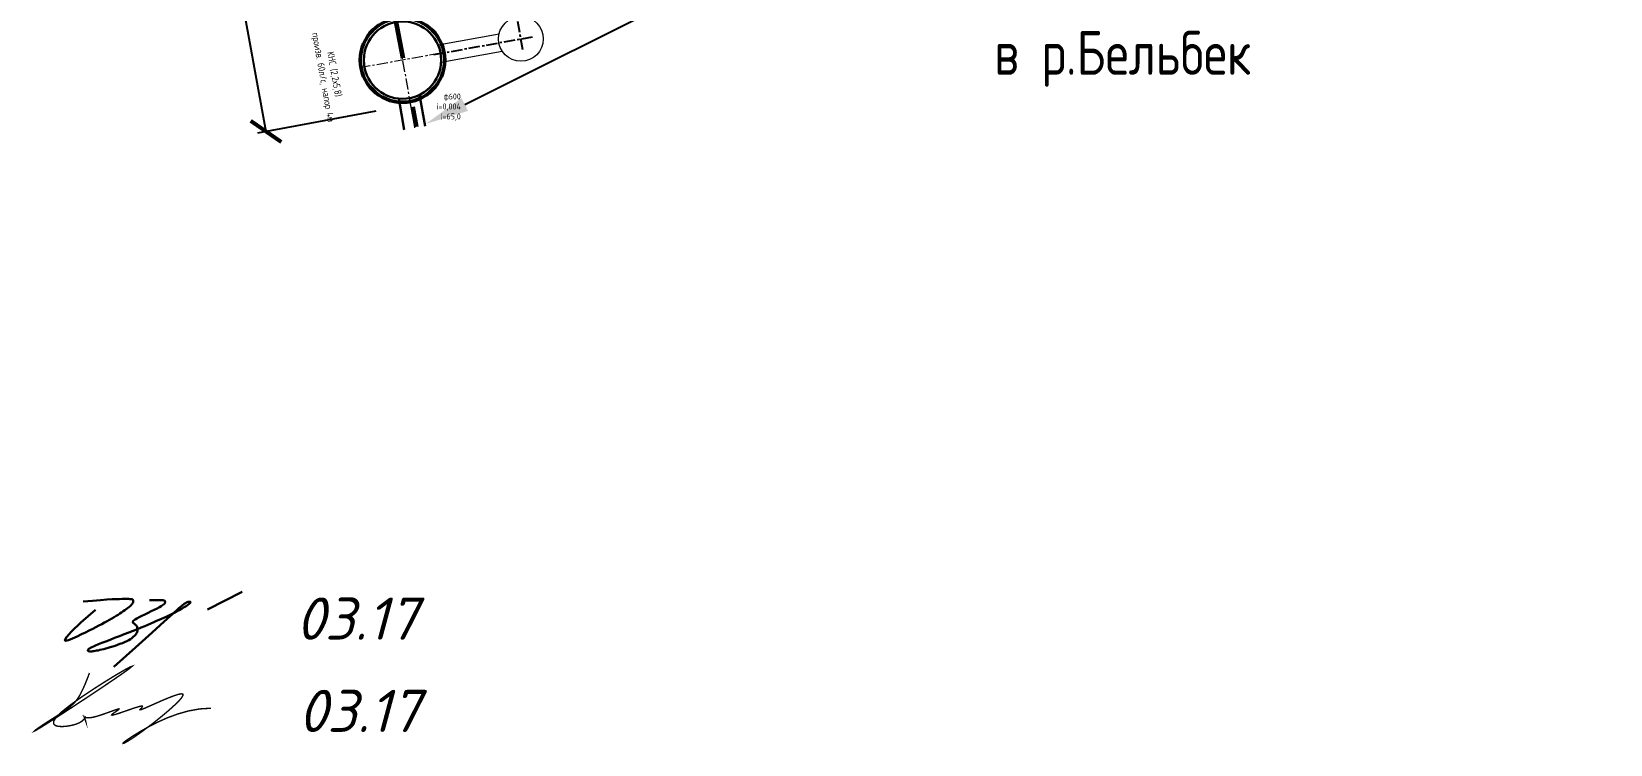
# Model space of a CAD drawing. Header units: millimetres. Extents: x 24859265 to 26550985, y 32092698 to 33532929.
# Drawn here: x 25968586 to 26013514, y 32878856 to 32899128 of the extents above; entities that cross this region are included whole.
import ezdxf
from ezdxf import colors
from ezdxf.entities.mleader import LeaderData, LeaderLine
from ezdxf.math import Vec2, Vec3

# ---------------------------------------------------------------- set-up
doc = ezdxf.new("R2010")
doc.units = ezdxf.units.MM
doc.linetypes.add('осевая', pattern=[50.800000000000004, 31.75, -6.35, 6.35, -6.35])
doc.linetypes.add('Штриховая', pattern=[2822.222232818605, 1411.1111164093, -1411.111116409305])
doc.layers.add('Выноски', color=7, linetype='Continuous')
doc.layers.add('РАМКА', color=7, linetype='Continuous')
for name, color, linetype, lineweight in [('подпись', 7, 'Continuous', 25), ('Труба К2', 7, 'Continuous', 60), ('Труба профиль', 7, 'Continuous', 50)]:
    doc.layers.add(name, color=color, linetype=linetype, lineweight=lineweight)
doc.styles.add('ARTEM GOST', font='GOST_0.TTF')
doc.styles.add('GOST 2.304', font='GOST_0.TTF')
doc.styles.add('ISO', font='isocpeur.ttf', dxfattribs={"oblique": 15, "height": 2.5})
doc.styles.get("Standard").update_dxf_attribs({"font": 'arial.ttf'})
doc.dimstyles.new('STANDARD$0', dxfattribs={"dimscale": 100, "dimtxt": 2.5, "dimasz": 1, "dimexe": 0.5, "dimexo": 2, "dimgap": 1, "dimtad": 1, "dimdec": 0, "dimzin": 0, "dimdsep": 46, "dimtxsty": 'Standard', "dimblk1": 'OBLIQUE', "dimblk2": 'OBLIQUE', "dimsah": 1, "dimcen": 2, "dimadec": 0, "dimazin": 0, "dimtfac": 1, "dimtdec": 4, "dimtofl": 0, "dimtmove": 2, "dimatfit": 3, "dimldrblk": 'OBLIQUE', "dimfxl": 1, "dimtolj": 1, "dimtzin": 0, "dimarcsym": 0})

# ---------------------------------------------------------------- blocks, each defined once
blk = doc.blocks.new('Драничников')
at = {"layer": 'подпись', "color": 5, "lineweight": 30}
for points in [[(8.980710327489533, 1.965112983677784), (11.17302765845113, 3.080672687485674)], [(1.856487378461338, 1.954604087917232), (0.9443946431343875, 1.144106291818275), (0.3477724536323876, 0.5765809232253787), (0.01854924306553585, 0.216034698386693), (-0.09134655545642545, 0.0264743335503681), (-0.02998650882352649, -0.02809345503533223), (0.1545578160740888, 0.01633804887757151), (0.4142148523466176, 0.1237755615372862), (0.700913033103916, 0.2582257991919619), (0.974858494128398, 0.389834351016475), (1.22936818189396, 0.513302297891812), (1.466036745546944, 0.6294695936257995), (1.686458834233576, 0.7391761920262638), (1.892229097100312, 0.8432620469010885), (2.084942183293379, 0.9425671120578727), (2.266192741959344, 1.037931341304443), (2.437575422244208, 1.130194688448626), (2.600457517376867, 1.220055009849432), (2.755296896913933, 1.307641772071349), (2.902324074494459, 1.392942344229994), (3.041769563757157, 1.475944095441037), (3.173863878341308, 1.556634394820094), (3.298837531886079, 1.635000611482894), (3.416921038029955, 1.711030114545053), (3.528344910412102, 1.784710273122357), (3.633220458700748, 1.85597556450233), (3.731182176680591, 1.924548898659907), (3.821745354165728, 1.990100293742103), (3.904425280969804, 2.052299767895875), (3.978737246906803, 2.110817339268351), (4.044196541790825, 2.165323026006149), (4.100318455435854, 2.21548684625634), (4.146618277655421, 2.260978818165938), (4.182906808328426, 2.30161237304759), (4.210176887591729, 2.337774594877317), (4.229716865646424, 2.36999598079683), (4.242815092694059, 2.398807027947953), (4.250759918935955, 2.424738233472397), (4.254839694573775, 2.448320094511985), (4.256342769808839, 2.470083108208257), (4.256557494842355, 2.490557771703209), (4.256446974604387, 2.510157746458503), (4.255673332939637, 2.52882935121562), (4.253573448419957, 2.546402069036333), (4.249484199618905, 2.562705382982074), (4.242742465109131, 2.577568776114504), (4.232685123463284, 2.590821731495225), (4.218649053254353, 2.602293732185672), (4.199971133054987, 2.611814261247559), (4.175789305009857, 2.619285429327306), (4.144445765551154, 2.624899857410867), (4.104083774682408, 2.628922794069183), (4.052846592407832, 2.631619487873138), (3.988877478731069, 2.633255187393559), (3.910319693655879, 2.634095141201385), (3.815316497186359, 2.634404597867331), (3.702011149326154, 2.634448805962506), (3.566908052837789, 2.634126718412176), (3.399956181517496, 2.631872105559751), (3.189465651920159, 2.625752442103021), (2.923746580600778, 2.613835202739949), (2.591109084114009, 2.59418786216844), (2.17986327901508, 2.564877895086454), (1.678319281858307, 2.523972776191727), (1.07478720919903, 2.469539980182219)], [(5.304213564505403, 2.566545171817666), (5.525989789249252, 2.566507279164739), (5.707012465710477, 2.566242030593799), (5.851999229185139, 2.565522070187114), (5.965667714969754, 2.56412004202673), (6.052735558360496, 2.561808590194858), (6.117920394653879, 2.558360358773427), (6.165939859146079, 2.553547991844653), (6.201511587133609, 2.547144133490519), (6.228727985138221, 2.53896879360957), (6.24918054458567, 2.529031445364922), (6.26383552812672, 2.517388927735908), (6.273659198412361, 2.504098079702317), (6.279617818093811, 2.489215740243424), (6.282677649822176, 2.472798748338732), (6.283804956248332, 2.454903942967746), (6.283966000023725, 2.435588163109799), (6.283261828222408, 2.414671418663431), (6.278332625613416, 2.391026403202318), (6.26495336138953, 2.363288981219), (6.238899004743075, 2.33009501720619), (6.195944524866036, 2.290080375656601), (6.13186489095142, 2.241880921062716), (6.042435072191438, 2.184132517917192), (5.923430037778417, 2.11547103071274), (5.772778322682825, 2.035290177001627), (5.597022724986346, 1.946015086574505), (5.40485960854835, 1.85082874228226), (5.204985337228436, 1.752914126975099), (5.006096274885749, 1.655454223503966), (4.81688878538057, 1.561632014718953), (4.646059232571361, 1.474630483471003), (4.50230398031897, 1.397632612610266), (4.392159511261866, 1.333022481553826), (4.313522783159442, 1.279988555983721), (4.262130872551779, 1.236920398147845), (4.233720855978277, 1.202207570294661), (4.224029809977878, 1.17423963467246), (4.228794811090438, 1.151406153529251), (4.243752935855241, 1.132096689113666), (4.2646412608118, 1.1147008036736), (4.287841037600515, 1.097772260953604), (4.312310218264088, 1.080521630683165), (4.337650929946108, 1.062323684088312), (4.363465299790619, 1.042553192394621), (4.389355454940983, 1.020584926828008), (4.414923522540903, 0.9957936586141045), (4.439771629734309, 0.9675541589788281), (4.463501903664564, 0.9352411991479244), (4.485609108958897, 0.8983937518434573), (4.50515856017671, 0.8572075957724223), (4.5211082093615, 0.81204271113819), (4.532416008555742, 0.7632590781441877), (4.538039909802592, 0.7112166769936721), (4.536937865144864, 0.6562754878900705), (4.528067826625829, 0.5987954910364692), (4.510387746288529, 0.5391366666364092), (4.482947150086829, 0.4776558371721649), (4.445161859621066, 0.4146971942416258), (4.396539270402286, 0.3506017717214718), (4.336586777941534, 0.2857106034887238), (4.264811777750197, 0.2203647234203459), (4.180721665339775, 0.1549051653927904), (4.083823836221086, 0.08967296328324892), (3.973625685905517, 0.02500915096851486), (3.850127214393183, -0.03873892223265329), (3.715298839638763, -0.1011986452323299), (3.571603584086688, -0.1619910915006813), (3.42150447018048, -0.220737334508101), (3.267464520363887, -0.2770584477246416), (3.111946757081114, -0.3305755046202989), (2.957414202775794, -0.3809095786655234), (2.806329879892132, -0.4276817433304245), (2.660825250159974, -0.470582541948886), (2.521705532455371, -0.509580397310117), (2.389444384940703, -0.5447132020672143), (2.264515465778231, -0.5760188488730478), (2.14739243312988, -0.6035352303804871), (2.038548945158595, -0.6273002392427998), (1.938458660025958, -0.6473517681127419), (1.847595235894914, -0.6637277096434104), (1.76627444487292, -0.6764975336984662), (1.694180514852519, -0.6858570189852458), (1.630839787671107, -0.6920335214214219), (1.575778605166306, -0.6952543969249518), (1.52852330917608, -0.6957470014137357), (1.488600241537824, -0.6937386908056169), (1.455535744089389, -0.6894568210186094), (1.428856158668509, -0.6831287479704429), (1.408122562044696, -0.6749565658105325), (1.393034970715689, -0.6650413216135007), (1.383328136109867, -0.6534588006851436), (1.378736809656857, -0.6402847883314848), (1.378995742785492, -0.6255950698584911), (1.383839686925171, -0.6094654305723566), (1.393003393504841, -0.5919716557787069), (1.406221613953676, -0.5731895307836226), (1.424056422623948, -0.5529169614379157), (1.45037918556261, -0.529840335771496), (1.489888591739145, -0.5023681623591187), (1.547283330123378, -0.4689089497754821), (1.62726208968536, -0.4278712065953414), (1.734523559394802, -0.377663441393338), (1.873766428221643, -0.3166941627443975), (2.049689385135366, -0.2433718792230479), (2.26488491914472, -0.1568061134842651), (2.513520719411076, -0.05891044450368099), (2.787658275134618, 0.04770053466285162), (3.079359075515981, 0.1604122309597074), (3.38068460975478, 0.2766100513307492), (3.683696367051084, 0.3936794027205792), (3.980455836605529, 0.5090056920730603), (4.263024507617843, 0.6199743263326241), (4.5251090419722, 0.724501209585128), (4.766996792286704, 0.8226242344834986), (4.99062028386345, 0.914911790822714), (5.197912042004873, 1.00193226839724), (5.390804592012614, 1.084254057001999), (5.571230459189451, 1.16244554643157), (5.741122168837023, 1.237075126480875), (5.902412246257427, 1.308711186944436), (6.05675217957662, 1.377865278637728), (6.204669308215216, 1.444821596457928), (6.346409934417807, 1.509807496323162), (6.482220360428528, 1.573050334151048), (6.61234688849197, 1.634777465859713), (6.737035820852157, 1.695216247367), (6.856533459753791, 1.754594034590809), (6.971086107441351, 1.813138183448928), (7.08082638820008, 1.870975002784689), (7.185432214479761, 1.927826613142884), (7.284467820770828, 1.983314087993733), (7.377497441564174, 2.037058500807404), (7.464085311350459, 2.088680925054064), (7.543795664620461, 2.13780243420382), (7.616192735864956, 2.184044101726897), (7.68084075957438, 2.227027001093518), (7.737357651497859, 2.266441675637566), (7.785576052418378, 2.302256548148193), (7.825382284376474, 2.334509511278725), (7.856662669413595, 2.363238457681689), (7.879303529570734, 2.388481280010183), (7.893191186888771, 2.410275870917417), (7.898211963409153, 2.42866012305609), (7.894252181172305, 2.443671929079471), (7.881291314991586, 2.455199189888845), (7.85968145076788, 2.462529839380466), (7.829867827173189, 2.464801819698891), (7.792295682880308, 2.461153072988736), (7.747410256561921, 2.450721541394671), (7.695656786890481, 2.432645167061423), (7.637480512538446, 2.406061892133607), (7.573326672178382, 2.370109658755837), (7.496093551097147, 2.317453080854989), (7.368491621038743, 2.214863459486196), (7.145684400361802, 2.022638767487081), (6.782835407424159, 1.701076977695152), (6.235108160584218, 1.210476062947862), (5.457666178200952, 0.5111339960826058), (4.405672978632197, -0.4366512500631075), (3.034292080235446, -1.672581702652224)]]:
    blk.add_lwpolyline(points, dxfattribs=at)
blk = doc.blocks.new('Косов')
at = {"layer": 'подпись', "color": 5, "lineweight": 30, "const_width": 0.07513148009015776}
blk.add_lwpolyline([(0, 0), (-0.07328898886044044, -0.1937150149605031), (-0.1397563794203052, -0.3641328199355485), (-0.2004995418305953, -0.5143439100787646), (-0.2566158462445856, -0.6474387805438937), (-0.3092026628130498, -0.7665079264847918), (-0.3593573616903996, -0.8746418430550875), (-0.4081773130269539, -0.9749310254086367), (-0.4567598869757603, -1.070465968698954), (-0.506434094245833, -1.16395799083557), (-0.5594555077707355, -1.256601700749684), (-0.6183113410436363, -1.349212530128284), (-0.6854888075556573, -1.442605910658244), (-0.7634751207976933, -1.537597274026666), (-0.8547574942615483, -1.63500205192031), (-0.961823141439254, -1.735635676026163), (-1.087159275821705, -1.840313578031214), (-1.232196190668674, -1.949572188416596), (-1.394136498312946, -2.06283193284105), (-1.569125890850955, -2.179234235757235), (-1.753310060384592, -2.297920521618266), (-1.942834699013019, -2.418032214876803), (-2.133845498833807, -2.538710739985959), (-2.322488151948392, -2.659097521398508), (-2.504908350455707, -2.778333983567336), (-2.674847880744665, -2.893545159917949), (-2.816432906361342, -2.993790519765867), (-2.91138568514566, -3.066113141399114), (-2.941428474932991, -3.097556103105944), (-2.888283533561207, -3.075162483174381), (-2.733673118867273, -2.98597535989245), (-2.459319488689516, -2.817037811548403), (-2.046944900863537, -2.555392916430264), (-1.490260853404379, -2.19603471256903), (-0.8309358050285027, -1.765761076967124), (-0.1226274546318109, -1.29932084636971), (0.5810064988913837, -0.8314628575220695), (1.226308356647905, -0.3969359471695952), (1.75962041974276, -0.03048895205745339), (2.127284989280724, 0.2331292910689626), (2.275644366369534, 0.3591699454646005), (2.169348876885579, 0.3239603392578374), (1.846280945803073, 0.14813246007202), (1.362631022866253, -0.1366055395955073), (0.7745895578216277, -0.4985455072475133), (0.1383470004134324, -0.9059792903869948), (-0.4899061996122782, -1.327198736516607), (-1.053979592510814, -1.730495693139119), (-1.497682728534755, -2.084162007757413), (-1.778595489148529, -2.363301329384626), (-1.909379080644158, -2.570264513074903), (-1.916465040521189, -2.714214215392758), (-1.826284906282808, -2.804313092902703), (-1.665270215426744, -2.849723802169251), (-1.459852505455046, -2.859608999757029), (-1.236463313868398, -2.843131342230322), (-1.021534178167485, -2.80945348615387), (-0.8365743664082856, -2.76655938966951), (-0.683404068875916, -2.71771821722939), (-0.5589212064107869, -2.665020434862754), (-0.4600236998535365, -2.610556508599416), (-0.3836094700441208, -2.556416904468506), (-0.3265764378231779, -2.504692088499723), (-0.2858225240324828, -2.457472526722427), (-0.2582456495113092, -2.416848685166201), (-0.2409497057733461, -2.384538506196805), (-0.2318624670194822, -2.360769837525936), (-0.2291176781220656, -2.345398003201581), (-0.2308490839552633, -2.338278327271723), (-0.2351904293911957, -2.339266133784463), (-0.2402754593051668, -2.348216746787671), (-0.2442379185692971, -2.364985490329559), (-0.2452115520557072, -2.389427688457886), (-0.2418676145284735, -2.420898252668849), (-0.2350274003013055, -2.456750444249906), (-0.2260497135798687, -2.493837111936728), (-0.2162933585684641, -2.529011104464871), (-0.2071171394713929, -2.559125270569893), (-0.1998798604931835, -2.581032458987465), (-0.1959403258383645, -2.59158551845303), (-0.1966573397105549, -2.587637297702145), (-0.2029241089587686, -2.567317067644581), (-0.2137714510074602, -2.533859787885831), (-0.2277645859251152, -2.491776840205716), (-0.2434687337783998, -2.445579606383944), (-0.2594491146376185, -2.399779468200109), (-0.2742709485696651, -2.35888780743403), (-0.2864994556423426, -2.327416005865416), (-0.2946998559259555, -2.309875445273974), (-0.2969990816911832, -2.309120716355551), (-0.2897709140379447, -2.321379245470894), (-0.2689508462667618, -2.341221667896889), (-0.230474371680657, -2.363218618910537), (-0.170276983580834, -2.381940733788497), (-0.08429417527122496, -2.391958647807883), (0.03153855994764854, -2.387842996245467), (0.1812857287720817, -2.364164414378251), (0.3660650047072522, -2.317628573146862), (0.5752067284893201, -2.253481286147348), (0.7950944076617361, -2.179103402639726), (1.012111549766132, -2.101875771883556), (1.21264166234937, -2.029179243138856), (1.383068252950125, -1.968394665665528), (1.509774829115486, -1.926902888723248), (1.579144898385721, -1.912084761572032), (1.583010662750439, -1.928610911074429), (1.534999101974563, -1.970311074503684), (1.454185890268946, -2.028304766736028), (1.359646701844667, -2.093711502647466), (1.270457210912127, -2.157650797114229), (1.205693091681951, -2.211242165012209), (1.184430018363628, -2.24560512121775), (1.225743665168466, -2.251859180606857), (1.342211195730442, -2.224131152077007), (1.520415731369667, -2.168577020612133), (1.740441882831419, -2.094360065217074), (1.982374260862116, -2.010643564897123), (2.226297476203854, -1.926590798657458), (2.452296139603732, -1.851365045503144), (2.640454861804301, -1.794129584439474), (2.770858253551296, -1.764047694471515), (2.830399574328794, -1.767019887128185), (2.833206678580609, -1.795895604034172), (2.800216069490489, -1.840261519337673), (2.752364250240362, -1.889704307187117), (2.71058772401534, -1.933810641730702), (2.695822993998718, -1.962167197116855), (2.729006563373787, -1.964360647494004), (2.831074935323613, -1.929977667010348), (3.015668041441813, -1.852548153736848), (3.267239526957837, -1.74137490143471), (3.562946465513505, -1.609703927787791), (3.879945930748363, -1.470781250479604), (4.195394996301729, -1.337852887194117), (4.486450735814742, -1.224164855614958), (4.730270222926492, -1.142963173425983), (4.904010531278118, -1.107493858310818), (4.990464882817378, -1.127502892461166), (4.994971092719879, -1.198736116099781), (4.928503124469444, -1.313439333957149), (4.802034941550573, -1.463858350763871), (4.62654050744527, -1.642238971250549), (4.412993785638037, -1.840827000147783), (4.172368739612693, -2.051868242186174), (3.915639332853516, -2.267608502096323), (3.65274303159913, -2.481060775397168), (3.38947131310988, -2.688306820762477), (3.130579157403645, -2.886195587654242), (2.880821544496484, -3.071576025534455), (2.644953454405822, -3.241297083865334), (2.4277298671484, -3.392207712108757), (2.233905762739596, -3.521156859727057), (2.06823612119706, -3.624993476182112), (1.935649452800817, -3.700824862479521), (1.841768388879245, -3.746791725798175), (1.792389091022187, -3.761293124860572), (1.79330772082335, -3.742728118389095), (1.850320439871666, -3.68949576510613), (1.969223409760616, -3.599995123734175), (2.155812792080724, -3.472625252995613), (2.415884748423196, -3.305785211612829), (2.752626198529015, -3.100845159682081), (3.158787094745776, -2.871059662794551), (3.624508147569486, -2.632654387915295), (4.139930067496607, -2.401855002009484), (4.695193565022691, -2.194887172042286), (5.280439350646247, -2.02797656497853), (5.885808134861236, -1.917348847783387), (6.50144062816571, -1.879229687421912)], dxfattribs=at)
blk = doc.blocks.new('fsadfs')
at = {"color": 1, "linetype": 'осевая', "lineweight": 25, "ltscale": 10}
for p, q in [((8927.329822041094, -30378.59263062105), (3836.573651090264, -2004.130101982504)), ((6392.214857131243, -30506.96984618902), (9264.29932582751, -29991.67967221886))]:
    blk.add_line(p, q, dxfattribs=at)
at = {"color": 1, "linetype": 'осевая', "lineweight": 15, "ltscale": 10}
for p, q in [((5235.849473260343, -29190.48654426262), (5845.490743495524, -32588.45784699917)), ((6583.570503875613, -30472.63809669763), (4319.717653818429, -30878.80342423171))]:
    blk.add_line(p, q, dxfattribs=at)
at = {"lineweight": 20}
for p, q in [((6511.088763989508, -30231.65051202476), (8249.605594072491, -29919.73745738715)), ((6599.385574322194, -30723.79243594781), (8337.902404401451, -30411.87938131019))]:
    blk.add_line(p, q, dxfattribs=at)
at = {"lineweight": 30}
for p, q in [((5551.827760685235, -32650.47746734321), (5392.337849952281, -31761.52495345473)), ((6142.398069389164, -32544.52129493654), (5982.920198686421, -31655.63588882238))]:
    blk.add_line(p, q, dxfattribs=at)
at = {"ltscale": 10}
blk.add_circle((5500.858271237463, -30666.89107942954), 1200, dxfattribs=at)
at = {"lineweight": 30}
blk.add_circle((5500.858271237463, -30666.89107942954), 1100, dxfattribs=at)
at = {"lineweight": 20}
blk.add_circle((8870.585786689073, -30062.31712048873), 637.1384150718193, dxfattribs=at)
at = {"lineweight": 20, "insert": (3366.188914857805, -29363.85623669624), "char_height": 200, "width": 2991.638489998732, "attachment_point": 1, "rotation": 280.1714103363818, "style": 'ARTEM GOST'}
blk.add_mtext('\\pi1060.6;КНС (2,2х5,8)\\P\\pi453.28;произв. 60л/с, напор 4м', dxfattribs=at)
at = {"lineweight": 20, "insert": (7160.836710911244, -31616.2830292955), "char_height": 170, "width": 1585.18099538979, "attachment_point": 3, "style": 'ARTEM GOST'}
blk.add_mtext('ф600\\Pi=0,004\\Pl=65,0', dxfattribs=at)
blk = doc.blocks.new('_ArchTick')
at = {"color": 0, "linetype": 'ByBlock', "const_width": 0.15}
blk.add_lwpolyline([(-0.5, -0.5), (0.5, 0.5)], dxfattribs=at)
blk = doc.blocks.new('*D556')
at = {"color": 0, "lineweight": -2, "transparency": 16777216}
for p, q in [((25972304.72001082, 32930031.68491677), (25968929.26554866, 32929412.83501102)), ((25969175.16697367, 32929457.91814735), (25975256.25095733, 32896289.25822417)), ((25978385.80399448, 32896863.0249936), (25975010.34953232, 32896244.17508784))]:
    blk.add_line(p, q, dxfattribs=at)
at = {"color": 0, "lineweight": -2, "transparency": 16777216, "xscale": 750.0000000000001, "yscale": 750.0000000000001, "zscale": 750.0000000000001}
for p, rotation in [((25969175.16697367, 32929457.91814735), 100.3891302227786), ((25975256.25095733, 32896289.25822417), 280.3891302227786)]:
    blk.add_blockref('_ArchTick', p, dxfattribs=dict(at, rotation=rotation))
at = {"color": 0, "transparency": 16777216, "insert": (25973199.3146655, 32913053.92073108), "char_height": 1000, "attachment_point": 5, "rotation": 280.3891302227786, "style": 'GOST 2.304'}
blk.add_mtext('\\A1;33722', dxfattribs=at)
blk = doc.blocks.new('_Oblique')
at = {"color": 0, "linetype": 'ByBlock', "lineweight": -2}
blk.add_line((-0.5, -0.5), (0.5, 0.5), dxfattribs=at)

msp = doc.modelspace()

# ---------------------------------------------------------------- linework, layer by layer
at = {"layer": 'Труба К2', "linetype": 'Штриховая'}
msp.add_lwpolyline([(25978884.56649554, 32899755.59723857), (25979530.01177825, 32896422.33678984)], dxfattribs=at)

# ---------------------------------------------------------------- block references
at = {"color": 1, "xscale": 532.4000000000002, "yscale": 532.4000000000002, "zscale": 532.4000000000002}
msp.add_blockref('Косов', (25970233.08062858, 32880885.78705778), dxfattribs=at)
at = {"layer": 'подпись', "color": 1, "ltscale": 100, "xscale": 448, "yscale": 448, "zscale": 448}
msp.add_blockref('Драничников', (25969568.90226446, 32881812.10198733), dxfattribs=at)
at = {"layer": 'Труба профиль'}
msp.add_blockref('fsadfs', (25973640.14733334, 32928983.99062888), dxfattribs=at)

# ---------------------------------------------------------------- texts
at = {"layer": 'РАМКА', "style": 'ISO', "oblique": 15}
for p in [(25976107.19990847, 32881834.06670292), (25976175.78512132, 32879208.84969655)]:
    msp.add_text('03.17', height=1200, dxfattribs=at).set_placement(p)

# ---------------------------------------------------------------- dimensions: what is measured, and where the dimension line sits
dim = msp.add_aligned_dim(p1=(25973288.32571083, 32930212.01746207), p2=(25979369.40969449, 32897043.3575389), distance=-4181.715027779274, dimstyle='STANDARD$0', override={"dimscale": 500.0000000000001, "dimtxt": 2, "dimasz": 1.5, "dimtxsty": 'GOST 2.304', "dimblk1": 'ArchTick', "dimblk2": 'ArchTick'})
dim.commit()
dim.dimension.update_dxf_attribs({"geometry": '*D556', "text_midpoint": (25973199.3146655, 32913053.92073108)})

# ---------------------------------------------------------------- leaders
at = {"layer": 'Выноски', "color": 0, "lineweight": -2}
ml = msp.add_multileader_mtext('Standard', dxfattribs=at)
ml.set_content('{\\C0;%%C600, i=0.04, L=65 м\\PСброс условно чистых вод\\Pв р.Бельбек}', color=5, style='GOST 2.304')
ml.set_leader_properties(lineweight=-3)
ml.build(insert=Vec2(0, 0))
ml.multileader.update_dxf_attribs({"text_left_attachment_type": 6, "text_right_attachment_type": 6, "dogleg_length": 1, "arrow_head_size": 1250, "scale": 500})
ctx = ml.context
ctx.base_point, ctx.scale, ctx.char_height, ctx.arrow_head_size, ctx.landing_gap_size, ctx.plane_origin = Vec3(25990341.59054182, 32901711.55313109, 4288), 500, 1250, 1250, 900, Vec3(25984331.87331408, 32882908.38771423, 4288)
ctx.left_attachment, ctx.right_attachment, ctx.text_align_type = 6, 6, 1
notes = []
notes.append((ctx, [(0, (1, 1, 0), (25990241.74277615, 32901711.55313109, 4288), (1, 0), 99.84776566922665, [(1, [(25979794.85530107, 32896497.92556656, 4288)], 0, [])])]))
ctx.mtext.insert, ctx.mtext.alignment, ctx.mtext.flow_direction = Vec3(25999634.44768468, 32903317.80313109, 4288), 2, 5
for ctx, leaders in notes:
    for number, flags, end, landing, length, lines in leaders:
        leader = LeaderData()
        leader.index, (leader.has_last_leader_line, leader.has_dogleg_vector, leader.attachment_direction) = number, flags
        leader.last_leader_point, leader.dogleg_vector, leader.dogleg_length = Vec3(end), Vec3(landing), length
        for number, points, colour, breaks in lines:
            line = LeaderLine()
            line.index, line.vertices, line.color, line.breaks = number, Vec3.list(points), colors.encode_raw_color(colour), breaks
            leader.lines.append(line)
        ctx.leaders.append(leader)

doc.saveas('drawing.dxf')
